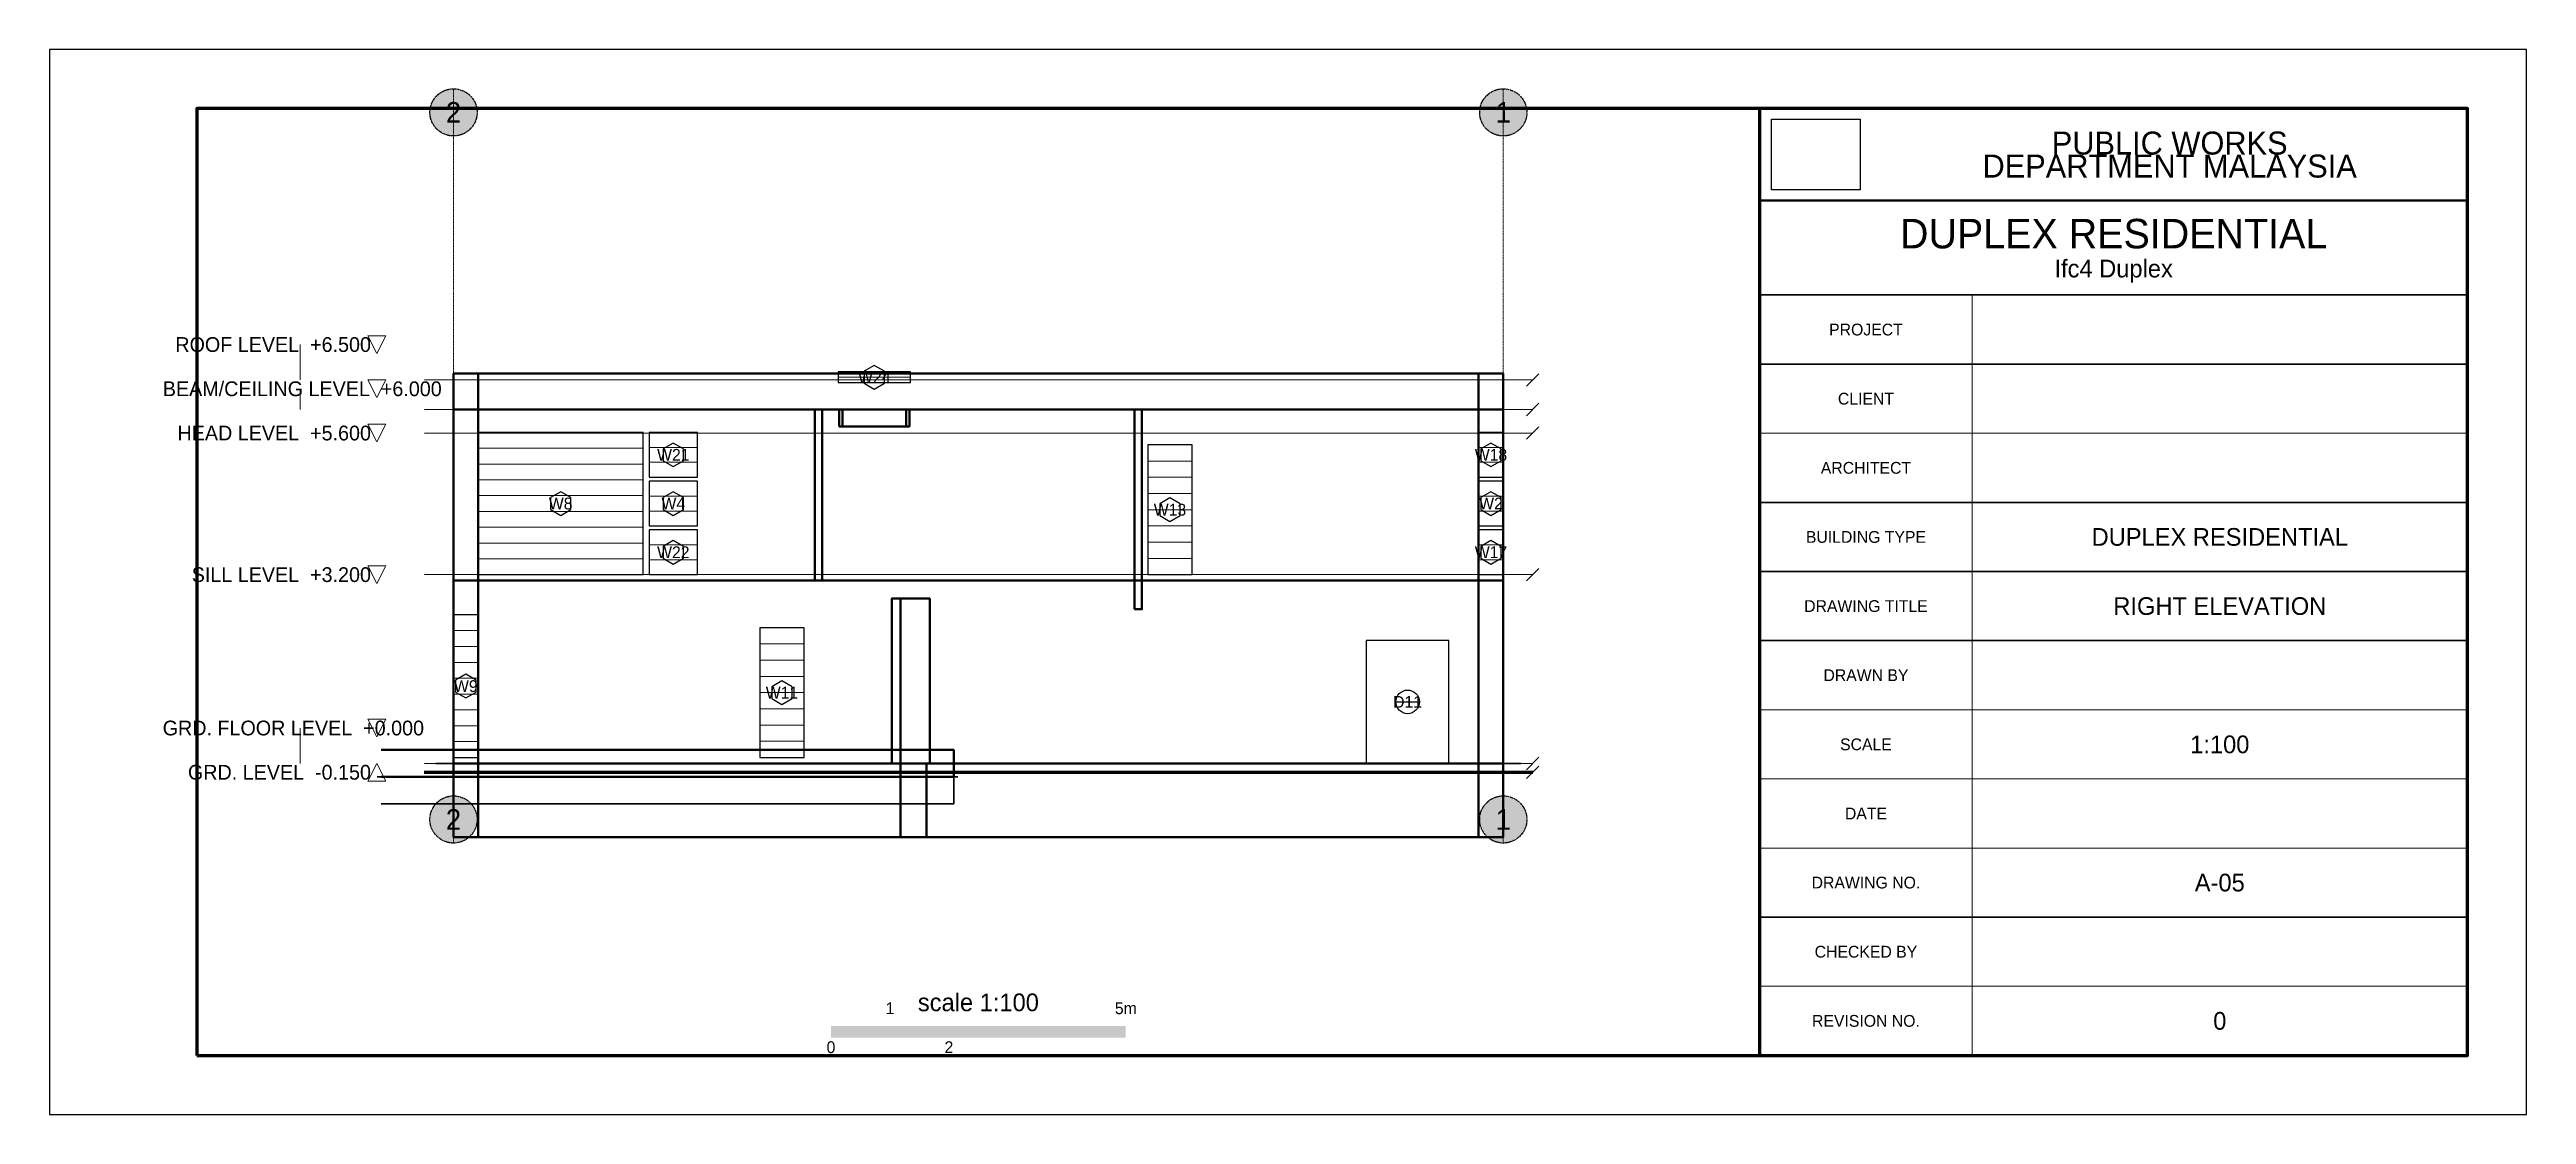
# Model space of a CAD drawing. Header units: millimetres. Extents: x -6850 to 35150, y -5950 to 12100.
import ezdxf
from ezdxf.enums import TextEntityAlignment as Align

# ---------------------------------------------------------------- set-up
doc = ezdxf.new("R2010")
doc.units = ezdxf.units.MM
doc.linetypes.add('DASHDOT', pattern=[0.8, 0.4, -0.2, 0, -0.2])
doc.linetypes.add('HIDDEN', pattern=[0.6, 0.4, -0.2])
for name, color, linetype in [('A-ANNO-DIMS', 7, 'Continuous'), ('A-ANNO-LEVL', 7, 'Continuous'), ('A-ANNO-TEXT', 7, 'Continuous'), ('A-DOOR', 7, 'Continuous'), ('A-ELEV-LEVL', 7, 'Continuous'), ('A-ELEV-WALL', 7, 'Continuous'), ('A-GLAZ', 5, 'Continuous'), ('A-GRID', 8, 'DASHDOT'), ('A-ROOF', 7, 'Continuous'), ('A-TTLB', 7, 'Continuous')]:
    doc.layers.add(name, color=color, linetype=linetype)
picture_1 = doc.add_image_def('image1.png', size_in_pixel=(890, 652))

# ---------------------------------------------------------------- blocks, each defined once
blk = doc.blocks.new('DOOR_TAG')
at = {"lineweight": 25}
blk.add_line((-1, 0), (1, 0), dxfattribs=at)
blk.add_circle((0, 0), 1, dxfattribs=at)
blk = doc.blocks.new('WINDOW_TAG')
at = {"lineweight": 25}
blk.add_lwpolyline([(0.87, 0.5), (0, 1), (-0.87, 0.5), (-0.87, -0.5), (0, -1), (0.87, -0.5)], close=True, dxfattribs=at)

msp = doc.modelspace()

# ---------------------------------------------------------------- hatches: boundary and pattern name
at = {"layer": 'A-GRID'}
h = msp.add_hatch(color=7, dxfattribs=at)
h.dxf.hatch_style = 1
h.paths.add_polyline_path([(400, 11035), (394, 11104), (376, 11172), (346, 11235), (306, 11292), (257, 11341), (200, 11381), (137, 11411), (69, 11429), (0, 11435), (-69, 11429), (-137, 11411), (-200, 11381), (-257, 11341), (-306, 11292), (-346, 11235), (-376, 11172), (-394, 11104), (-400, 11035), (-394, 10965), (-376, 10898), (-346, 10835), (-306, 10778), (-257, 10728), (-200, 10688), (-137, 10659), (-69, 10641), (0, 10635), (69, 10641), (137, 10659), (200, 10688), (257, 10728), (306, 10778), (346, 10835), (376, 10898), (394, 10965)])
h = msp.add_hatch(color=7, dxfattribs=at)
h.dxf.hatch_style = 1
h.paths.add_polyline_path([(18200, 11035), (18194, 11104), (18176, 11172), (18146, 11235), (18106, 11292), (18057, 11341), (18000, 11381), (17937, 11411), (17869, 11429), (17800, 11435), (17731, 11429), (17663, 11411), (17600, 11381), (17543, 11341), (17494, 11292), (17454, 11235), (17424, 11172), (17406, 11104), (17400, 11035), (17406, 10965), (17424, 10898), (17454, 10835), (17494, 10778), (17543, 10728), (17600, 10688), (17663, 10659), (17731, 10641), (17800, 10635), (17869, 10641), (17937, 10659), (18000, 10688), (18057, 10728), (18106, 10778), (18146, 10835), (18176, 10898), (18194, 10965)])
h = msp.add_hatch(color=7, dxfattribs=at)
h.dxf.hatch_style = 1
h.paths.add_polyline_path([(400, -950), (394, -881), (376, -813), (346, -750), (306, -693), (257, -644), (200, -604), (137, -574), (69, -556), (0, -550), (-69, -556), (-137, -574), (-200, -604), (-257, -644), (-306, -693), (-346, -750), (-376, -813), (-394, -881), (-400, -950), (-394, -1019), (-376, -1087), (-346, -1150), (-306, -1207), (-257, -1256), (-200, -1296), (-137, -1326), (-69, -1344), (0, -1350), (69, -1344), (137, -1326), (200, -1296), (257, -1256), (306, -1207), (346, -1150), (376, -1087), (394, -1019)])
h = msp.add_hatch(color=7, dxfattribs=at)
h.dxf.hatch_style = 1
h.paths.add_polyline_path([(18200, -950), (18194, -881), (18176, -813), (18146, -750), (18106, -693), (18057, -644), (18000, -604), (17937, -574), (17869, -556), (17800, -550), (17731, -556), (17663, -574), (17600, -604), (17543, -644), (17494, -693), (17454, -750), (17424, -813), (17406, -881), (17400, -950), (17406, -1019), (17424, -1087), (17454, -1150), (17494, -1207), (17543, -1256), (17600, -1296), (17663, -1326), (17731, -1344), (17800, -1350), (17869, -1344), (17937, -1326), (18000, -1296), (18057, -1256), (18106, -1207), (18146, -1150), (18176, -1087), (18194, -1019)])

# ---------------------------------------------------------------- linework, layer by layer
at = {"color": 7}
msp.add_lwpolyline([(-6850, -5950), (35150, -5950), (35150, 12100), (-6850, 12100)], close=True, dxfattribs=at)
at = {"layer": 'A-ANNO-DIMS', "color": 7}
for points in [[(6400, -4650), (7400, -4650), (6400, -4450), (7400, -4450)], [(8400, -4650), (11400, -4650), (8400, -4450), (11400, -4450)]]:
    msp.add_solid(points, dxfattribs=at)
at = {"layer": 'A-ANNO-DIMS', "color": 0}
msp.add_solid([(7400, -4650), (8400, -4650), (7400, -4450), (8400, -4450)], dxfattribs=at)
at = {"layer": 'A-ANNO-LEVL', "lineweight": 18}
for p, q in [((-2600, 6500), (-2600, 7100)), ((-2600, 6000), (-2600, 6350)), ((18194, 6394), (18406, 6606)), ((18194, 5894), (18406, 6106)), ((18194, 5494), (18406, 5706)), ((18194, 3094), (18406, 3306)), ((-2600, 0), (-2600, 600)), ((18194, -106), (18406, 106)), ((18194, -256), (18406, -44))]:
    msp.add_line(p, q, dxfattribs=at)
at = {"layer": 'A-ANNO-LEVL', "linetype": 'HIDDEN', "lineweight": 18}
for p, q in [((-500, 6500), (18300, 6500)), ((-500, 6000), (18300, 6000)), ((-500, 5600), (18300, 5600)), ((-500, 3200), (18300, 3200)), ((-500, 0), (18300, 0)), ((-500, -150), (18300, -150))]:
    msp.add_line(p, q, dxfattribs=at)
at = {"layer": 'A-ANNO-LEVL', "lineweight": 18}
for points in [[(-1450, 7250), (-1150, 7250), (-1300, 6950)], [(-1450, 6500), (-1150, 6500), (-1300, 6200)], [(-1450, 5750), (-1150, 5750), (-1300, 5450)], [(-1450, 3350), (-1150, 3350), (-1300, 3050)], [(-1450, 750), (-1150, 750), (-1300, 450)], [(-1450, -300), (-1150, -300), (-1300, 0)]]:
    msp.add_lwpolyline(points, close=True, dxfattribs=at)
at = {"layer": 'A-DOOR', "lineweight": 25}
msp.add_lwpolyline([(15477, 0), (16879, 0), (16879, 2086), (15477, 2086)], close=True, dxfattribs=at)
at = {"layer": 'A-ELEV-LEVL', "lineweight": 35}
msp.add_line((-300, 0), (18100, 0), dxfattribs=at)
at = {"layer": 'A-ELEV-LEVL', "lineweight": 70}
msp.add_line((-500, -150), (18300, -150), dxfattribs=at)
at = {"layer": 'A-ELEV-WALL', "lineweight": 50}
for points in [[(0, 6000), (417, 6000), (417, 6609), (0, 6609)], [(417, 6000), (17800, 6000), (17800, 6609), (417, 6609)], [(17383, 6000), (17800, 6000), (17800, 6609), (17383, 6609)], [(0, 3100), (417, 3100), (417, 6000), (0, 6000)], [(0, 3100), (17800, 3100), (17800, 6000), (0, 6000)], [(6126, 3100), (6250, 3100), (6250, 6000), (6126, 6000)], [(6540, 5712), (6594, 5712), (6594, 6000), (6540, 6000)], [(6540, 5712), (7676, 5712), (7676, 6000), (6540, 6000)], [(7676, 5712), (7730, 5712), (7730, 6000), (7676, 6000)], [(11550, 2612), (11674, 2612), (11674, 6000), (11550, 6000)], [(17383, 3100), (17800, 3100), (17800, 6000), (17383, 6000)], [(0, 0), (417, 0), (417, 3100), (0, 3100)], [(417, 0), (17800, 0), (17800, 3100), (417, 3100)], [(17383, 0), (17800, 0), (17800, 3100), (17383, 3100)], [(7430, 0), (7582, 0), (7582, 2795), (7430, 2795)], [(7582, 0), (8075, 0), (8075, 2795), (7582, 2795)], [(0, -1250), (417, -1250), (417, 0), (0, 0)], [(417, -1250), (17800, -1250), (17800, 0), (417, 0)], [(7582, -1250), (8018, -1250), (8018, 0), (7582, 0)], [(17383, -1250), (17800, -1250), (17800, 0), (17383, 0)]]:
    msp.add_lwpolyline(points, close=True, dxfattribs=at)
at = {"layer": 'A-GLAZ', "lineweight": 18}
for p, q in [((6523, 6546), (7747, 6546)), ((417, 5342), (3217, 5342)), ((417, 5074), (3217, 5074)), ((3317, 5357), (4136, 5357)), ((3317, 5104), (4136, 5104)), ((11774, 5125), (12524, 5125)), ((17383, 5357), (17800, 5357)), ((17383, 5104), (17800, 5104)), ((417, 4807), (3217, 4807)), ((11774, 4850), (12524, 4850)), ((417, 4539), (3217, 4539)), ((417, 4271), (3217, 4271)), ((3317, 4532), (4136, 4532)), ((3317, 4278), (4136, 4278)), ((11774, 4575), (12524, 4575)), ((11774, 4300), (12524, 4300)), ((17383, 4532), (17800, 4532)), ((17383, 4278), (17800, 4278)), ((417, 4003), (3217, 4003)), ((11774, 4025), (12524, 4025)), ((417, 3736), (3217, 3736)), ((417, 3468), (3217, 3468)), ((3317, 3706), (4136, 3706)), ((3317, 3453), (4136, 3453)), ((11774, 3750), (12524, 3750)), ((11774, 3475), (12524, 3475)), ((17383, 3706), (17800, 3706)), ((17383, 3453), (17800, 3453)), ((0, 2251), (417, 2251)), ((0, 1982), (417, 1982)), ((0, 1713), (417, 1713)), ((5195, 2025), (5945, 2025)), ((5195, 1750), (5945, 1750)), ((0, 1444), (417, 1444)), ((5195, 1475), (5945, 1475)), ((0, 1176), (417, 1176)), ((0, 907), (417, 907)), ((5195, 1200), (5945, 1200)), ((5195, 925), (5945, 925)), ((0, 638), (417, 638)), ((5195, 650), (5945, 650)), ((0, 369), (417, 369)), ((5195, 375), (5945, 375))]:
    msp.add_line(p, q, dxfattribs=at)
at = {"layer": 'A-GLAZ', "lineweight": 25}
for points in [[(6523, 6457), (7747, 6457), (7747, 6635), (6523, 6635)], [(417, 3200), (3217, 3200), (3217, 5610), (417, 5610)], [(3317, 4851), (4136, 4851), (4136, 5610), (3317, 5610)], [(17383, 4851), (17800, 4851), (17800, 5610), (17383, 5610)], [(11774, 3200), (12524, 3200), (12524, 5400), (11774, 5400)], [(3317, 4025), (4136, 4025), (4136, 4785), (3317, 4785)], [(17383, 4025), (17800, 4025), (17800, 4785), (17383, 4785)], [(3317, 3200), (4136, 3200), (4136, 3959), (3317, 3959)], [(17383, 3200), (17800, 3200), (17800, 3959), (17383, 3959)], [(0, 100), (417, 100), (417, 2520), (0, 2520)], [(5195, 100), (5945, 100), (5945, 2300), (5195, 2300)]]:
    msp.add_lwpolyline(points, close=True, dxfattribs=at)
at = {"layer": 'A-GRID', "lineweight": 18}
for p, q in [((0, -1350), (0, 11435)), ((17800, -1350), (17800, 11435))]:
    msp.add_line(p, q, dxfattribs=at)
at = {"layer": 'A-GRID', "lineweight": 25}
for centre in [(0, 11035), (17800, 11035), (0, -950), (17800, -950)]:
    msp.add_circle(centre, 400, dxfattribs=at)
at = {"layer": 'A-ROOF', "lineweight": 35}
msp.add_line((-1294, -228), (8553, -228), dxfattribs=at)
at = {"layer": 'A-ROOF', "lineweight": 50}
msp.add_lwpolyline([(-1224, -228), (8483, -228), (8483, 228), (-1224, 228)], dxfattribs=at)
at = {"layer": 'A-ROOF', "lineweight": 35}
msp.add_lwpolyline([(-1224, -685), (8483, -685), (8483, -228), (-1224, -228)], dxfattribs=at)
at = {"layer": 'A-TTLB', "lineweight": 70}
msp.add_line((22150, -4950), (22150, 11100), dxfattribs=at)
at = {"layer": 'A-TTLB', "lineweight": 50}
msp.add_line((22150, 9540), (34150, 9540), dxfattribs=at)
at = {"layer": 'A-TTLB', "lineweight": 35}
for p, q in [((22150, 7940), (34150, 7940)), ((22150, 6768), (34150, 6768)), ((22150, 4425), (34150, 4425)), ((22150, 3253), (34150, 3253)), ((22150, 2081), (34150, 2081)), ((22150, -2606), (34150, -2606))]:
    msp.add_line(p, q, dxfattribs=at)
at = {"layer": 'A-TTLB', "lineweight": 18}
for p, q in [((25750, 6768), (25750, 7940)), ((25750, 5596), (25750, 6768)), ((22150, 5596), (34150, 5596)), ((25750, 4425), (25750, 5596)), ((25750, 3253), (25750, 4425)), ((25750, 2081), (25750, 3253)), ((25750, 909), (25750, 2081)), ((22150, 909), (34150, 909)), ((25750, -263), (25750, 909)), ((22150, -263), (34150, -263)), ((25750, -1435), (25750, -263)), ((22150, -1435), (34150, -1435)), ((25750, -2606), (25750, -1435)), ((25750, -3778), (25750, -2606)), ((22150, -3778), (34150, -3778)), ((25750, -4950), (25750, -3778)), ((22150, -4950), (34150, -4950))]:
    msp.add_line(p, q, dxfattribs=at)
at = {"layer": 'A-TTLB', "lineweight": 70}
msp.add_lwpolyline([(-4350, -4950), (34150, -4950), (34150, 11100), (-4350, 11100)], close=True, dxfattribs=at)

# ---------------------------------------------------------------- block references
at = {"layer": 'A-ANNO-TEXT', "xscale": 200, "yscale": 200}
for name, p in [('WINDOW_TAG', (7135, 6546)), ('WINDOW_TAG', (3727, 5230)), ('WINDOW_TAG', (17592, 5230)), ('WINDOW_TAG', (1817, 4405)), ('WINDOW_TAG', (3727, 4405)), ('WINDOW_TAG', (12149, 4300)), ('WINDOW_TAG', (17592, 4405)), ('WINDOW_TAG', (3727, 3579)), ('WINDOW_TAG', (17592, 3579)), ('WINDOW_TAG', (209, 1310)), ('WINDOW_TAG', (5570, 1200)), ('DOOR_TAG', (16178, 1043))]:
    msp.add_blockref(name, p, dxfattribs=at)

# ---------------------------------------------------------------- texts
at = {"layer": 'A-ANNO-DIMS'}
for s, p in [('1', (7400, -4150)), ('5m', (11400, -4150)), ('0', (6400, -4810)), ('2', (8400, -4810))]:
    msp.add_text(s, height=200, dxfattribs=at).set_placement(p, align=Align.MIDDLE_CENTER)
at = {"layer": 'A-ANNO-LEVL'}
for s, p in [('ROOF LEVEL  +6.500', (-1400, 7100)), ('BEAM/CEILING LEVEL  +6.000', (-200, 6350)), ('HEAD LEVEL  +5.600', (-1400, 5600)), ('SILL LEVEL  +3.200', (-1400, 3200)), ('GRD. FLOOR LEVEL  +0.000', (-500, 600)), ('GRD. LEVEL  -0.150', (-1400, -150))]:
    msp.add_text(s, height=250, dxfattribs=at).set_placement(p, align=Align.MIDDLE_RIGHT)
at = {"layer": 'A-ANNO-TEXT'}
for s, height, p in [('2', 350, (0, 11035)), ('1', 350, (17800, 11035)), ('W24', 200, (7135, 6546)), ('W21', 200, (3727, 5230)), ('W18', 200, (17592, 5230)), ('W8', 200, (1817, 4405)), ('W4', 200, (3727, 4405)), ('W13', 200, (12149, 4300)), ('W2', 200, (17592, 4405)), ('W22', 200, (3727, 3579)), ('W17', 200, (17592, 3579)), ('W9', 200, (209, 1310)), ('W11', 200, (5570, 1200)), ('D11', 200, (16178, 1043)), ('2', 350, (0, -950)), ('1', 350, (17800, -950))]:
    msp.add_text(s, height=height, dxfattribs=at).set_placement(p, align=Align.MIDDLE_CENTER)
at = {"layer": 'A-ANNO-TEXT', "color": 8}
msp.add_text('scale 1:100', height=300, dxfattribs=at).set_placement((8900, -4050), align=Align.MIDDLE_CENTER)
at = {"layer": 'A-TTLB'}
for s, height, p in [('PUBLIC WORKS', 390, (29100, 10515)), ('DEPARTMENT MALAYSIA', 390, (29100, 10125)), ('DUPLEX RESIDENTIAL', 500, (28150, 8980)), ('Ifc4 Duplex', 300, (28150, 8388)), ('PROJECT', 200, (23950, 7354)), ('CLIENT', 200, (23950, 6182)), ('ARCHITECT', 200, (23950, 5010)), ('BUILDING TYPE', 200, (23950, 3839)), ('DUPLEX RESIDENTIAL', 300, (29950, 3839)), ('DRAWING TITLE', 200, (23950, 2667)), ('RIGHT ELEVATION', 300, (29950, 2667)), ('DRAWN BY', 200, (23950, 1495)), ('SCALE', 200, (23950, 323)), ('1:100', 300, (29950, 323)), ('DATE', 200, (23950, -849)), ('DRAWING NO.', 200, (23950, -2020)), ('A-05', 300, (29950, -2020)), ('CHECKED BY', 200, (23950, -3192)), ('REVISION NO.', 200, (23950, -4364)), ('0', 300, (29950, -4364))]:
    msp.add_text(s, height=height, dxfattribs=at).set_placement(p, align=Align.MIDDLE_CENTER)

# ---------------------------------------------------------------- pictures from other files: only their frames are drawn
image = msp.add_image(picture_1, insert=(22350, 9720), size_in_units=(1500, 1200), dxfattribs=at)

doc.saveas('drawing.dxf')
